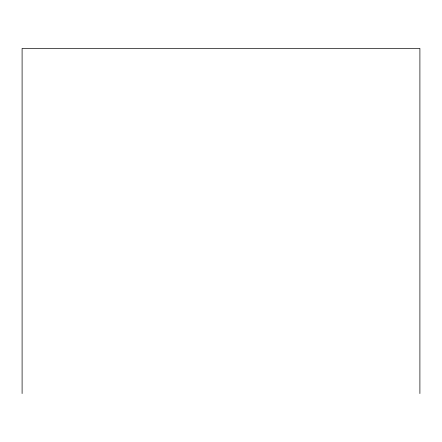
<?xml version="1.0" encoding="UTF-8"?>
<svg xmlns="http://www.w3.org/2000/svg" width="442" height="442" viewBox="0 0 442 442"><rect width="100%" height="100%" fill="white"/><g stroke="black" fill="none" stroke-linecap="round" stroke-linejoin="round"><path stroke-width="0.66" d="M419.9 393.579L419.9 48.421L22.1 48.421L22.1 393.579"/></g></svg>
